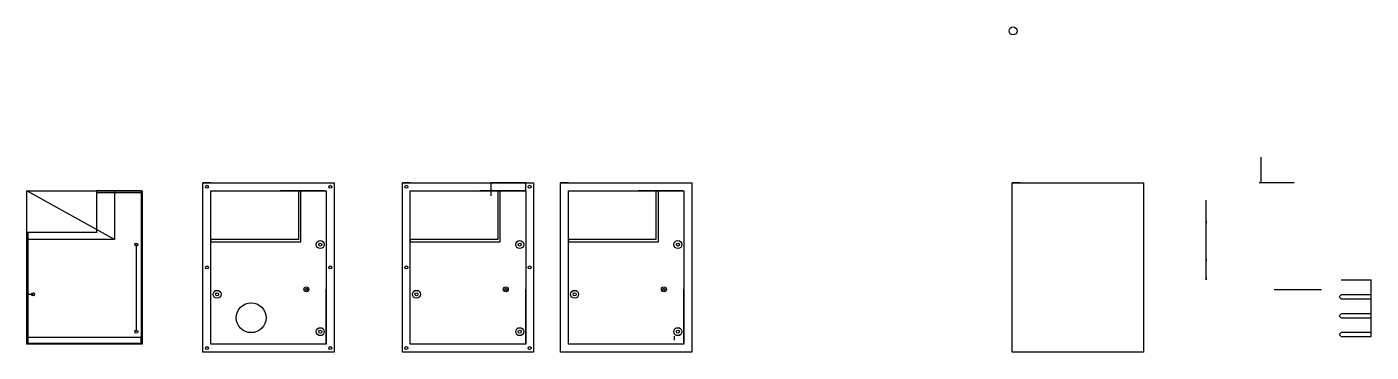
# Model space of a CAD drawing. Header units: inches. Extents: x 30 to 1382, y 9 to 335.
import ezdxf

# ---------------------------------------------------------------- set-up
doc = ezdxf.new("R2010")
doc.units = ezdxf.units.IN
doc.header["$MEASUREMENT"] = 0

msp = doc.modelspace()

# ---------------------------------------------------------------- linework, layer by layer
at = {"extrusion": (0, 1, 0)}
for p, q in [((1271.5, 178.5, -308.9), (1271.5, 204.2, -308.9)), ((1304.5, 178.5, -308.9), (1271.5, 178.5, -308.9))]:
    msp.add_line(p, q, dxfattribs=at)
for p, q in [((215.5, 178.5), (207.5, 178.5)), ((207.5, 178.5), (331.5, 178.5)), ((207.5, 8.5), (207.5, 178.5)), ((331.5, 178.5), (339.5, 178.5)), ((339.5, 178.5), (339.5, 16.5)), ((416, 178.5), (408, 178.5)), ((408, 178.5), (532, 178.5)), ((408, 8.5), (408, 178.5)), ((532, 178.5), (497, 178.5)), ((497, 178.5), (497, 165.5)), ((532, 178.5), (540, 178.5)), ((532, 170.5), (532, 178.5)), ((540, 178.5), (540, 16.5)), ((575, 178.5), (567, 178.5)), ((567, 178.5), (691, 178.5)), ((567, 8.5), (567, 178.5)), ((691, 178.5), (699, 178.5)), ((699, 178.5), (699, 16.5)), ((1029, 178.5), (1021, 178.5)), ((1021, 178.5), (1145, 178.5)), ((1021, 8.5), (1021, 178.5)), ((1145, 178.5), (1153, 178.5)), ((1153, 178.5), (1153, 16.5)), ((1271.5, 178.5, -308.9), (1269.5, 178.5, -308.9)), ((1304.5, 178.5, -308.9), (1271.5, 178.5, -308.9)), ((30.5, 128.5), (30.5, 170.5)), ((30.5, 170.5), (100.5, 170.5)), ((30.5, 16.5), (30.5, 170.5)), ((30.5, 170.5), (118.5, 170.5)), ((118.5, 121.5), (30.5, 170.5)), ((145.5, 170.5), (100.5, 170.5)), ((100.5, 170.5), (100.5, 168.5)), ((100.5, 170.5), (145.5, 170.5)), ((145.5, 168.5), (100.5, 168.5)), ((100.5, 168.5), (100.5, 128.5)), ((118.5, 170.5), (118.5, 121.5)), ((145.5, 168.5), (145.5, 170.5)), ((145.5, 170.5), (146.5, 170.5)), ((145.5, 168.5), (145.5, 23.5)), ((146.5, 170.5), (146.5, 17.5)), ((215.5, 128.5), (215.5, 170.5)), ((215.5, 170.5), (285.5, 170.5)), ((215.5, 16.5), (215.5, 170.5)), ((215.5, 170.5), (303.5, 170.5)), ((330.5, 170.5), (285.5, 170.5)), ((285.5, 170.5), (330.5, 170.5)), ((303.5, 170.5), (303.5, 121.5)), ((305.9, 119.1), (305.9, 170.5)), ((330.5, 170.5), (331.5, 170.5)), ((331.5, 170.5), (331.5, 17.5)), ((416, 128.5), (416, 170.5)), ((416, 170.5), (486, 170.5)), ((416, 16.5), (416, 170.5)), ((416, 170.5), (504, 170.5)), ((531, 170.5), (486, 170.5)), ((486, 170.5), (531, 170.5)), ((504, 170.5), (504, 121.5)), ((506.4, 119.1), (506.4, 170.5)), ((531, 170.5), (532, 170.5)), ((532, 170.5), (532, 17.5)), ((575, 128.5), (575, 170.5)), ((575, 170.5), (645, 170.5)), ((575, 16.5), (575, 170.5)), ((575, 170.5), (663, 170.5)), ((690, 170.5), (645, 170.5)), ((645, 170.5), (690, 170.5)), ((663, 170.5), (663, 121.5)), ((665.4, 119.1), (665.4, 170.5)), ((690, 170.5), (691, 170.5)), ((691, 170.5), (691, 17.5)), ((31.5, 128.5), (30.5, 128.5)), ((100.5, 128.5), (31.5, 128.5)), ((31.5, 128.5), (31.5, 23.5)), ((31.5, 128.5), (31.5, 66.5)), ((118.5, 121.5), (30.5, 121.5)), ((140.5, 116.5), (140.5, 29)), ((303.5, 121.5), (215.5, 121.5)), ((215.5, 121.5), (215.5, 119.1)), ((215.5, 119.1), (303.5, 119.1)), ((303.5, 119.1), (305.9, 119.1)), ((504, 121.5), (416, 121.5)), ((416, 121.5), (416, 119.1)), ((416, 119.1), (504, 119.1)), ((504, 119.1), (506.4, 119.1)), ((663, 121.5), (575, 121.5)), ((575, 121.5), (575, 119.1)), ((575, 119.1), (663, 119.1)), ((663, 119.1), (665.4, 119.1)), ((331.5, 16.5), (331.5, 71.5)), ((532, 16.5), (532, 71.5)), ((691, 16.5), (691, 71.5)), ((1284.5, 71.5, -303.9), (1284.5, 71.5, -298.9)), ((1284.5, 71.5, -298.9), (1332.1, 71.5, -298.9)), ((1352, 81), (1382, 81)), ((1382, 66), (1382, 81)), ((31.5, 66.5), (36.7, 66.5)), ((1350, 64), (1352, 66)), ((1350, 64), (1352, 62)), ((1352, 62), (1350, 64)), ((1382, 66), (1352, 66)), ((1352, 62), (1382, 62)), ((1382, 62), (1382, 66)), ((1382, 47), (1382, 62)), ((1350, 45), (1352, 47)), ((1350, 45), (1352, 43)), ((1352, 43), (1350, 45)), ((1382, 47), (1352, 47)), ((1352, 43), (1382, 43)), ((1382, 43), (1382, 47)), ((1382, 28), (1382, 43)), ((1350, 26), (1352, 28)), ((1382, 28), (1352, 28)), ((1382, 24), (1382, 28)), ((31.5, 16.5), (30.5, 16.5)), ((31.5, 23.5), (145.5, 23.5)), ((31.5, 23.5), (31.5, 17.5)), ((31.5, 17.5), (145.5, 17.5)), ((146.5, 16.5), (31.5, 16.5)), ((145.5, 17.5), (145.5, 23.5)), ((146.5, 17.5), (146.5, 16.5)), ((216.5, 16.5), (215.5, 16.5)), ((331.5, 16.5), (216.5, 16.5)), ((331.5, 17.5), (331.5, 16.5)), ((339.5, 16.5), (339.5, 8.5)), ((417, 16.5), (416, 16.5)), ((532, 16.5), (417, 16.5)), ((532, 17.5), (532, 16.5)), ((540, 16.5), (540, 8.5)), ((576, 16.5), (575, 16.5)), ((691, 16.5), (576, 16.5)), ((681.5, 20.5, -264.1), (681.5, 24.5, -264.1)), ((691, 17.5), (691, 16.5)), ((699, 16.5), (699, 8.5)), ((1153, 16.5), (1153, 8.5)), ((1350, 26), (1352, 24)), ((1352, 24), (1350, 26)), ((1352, 24), (1382, 24)), ((215.5, 8.5), (207.5, 8.5)), ((339.5, 8.5), (215.5, 8.5)), ((416, 8.5), (408, 8.5)), ((540, 8.5), (416, 8.5)), ((575, 8.5), (567, 8.5)), ((699, 8.5), (575, 8.5)), ((1029, 8.5), (1021, 8.5)), ((1153, 8.5, 5), (1029, 8.5, 5))]:
    msp.add_line(p, q)
at = {"extrusion": (1, 0, -1.83697e-16)}
for p, q in [((1216, 157, 134), (1216, 161, 134)), ((1216, 161, 134), (1216, 161, 164)), ((1216, 142, 134), (1216, 157, 134)), ((1216, 157, 164), (1216, 157, 134)), ((1216, 138, 134), (1216, 142, 134)), ((1216, 142, 134), (1216, 142, 164)), ((1216, 140, 166), (1216, 142, 164)), ((1216, 140, 166), (1216, 138, 164)), ((1216, 138, 164), (1216, 140, 166)), ((1216, 123, 134), (1216, 138, 134)), ((1216, 138, 164), (1216, 138, 134)), ((1216, 119, 134), (1216, 123, 134)), ((1216, 123, 134), (1216, 123, 164)), ((1216, 121, 166), (1216, 123, 164)), ((1216, 104, 134), (1216, 119, 134)), ((1216, 119, 164), (1216, 119, 134)), ((1216, 100, 134), (1216, 104, 134)), ((1216, 104, 134), (1216, 104, 164)), ((1216, 102, 166), (1216, 104, 164)), ((1216, 102, 166), (1216, 100, 164)), ((1216, 100, 164), (1216, 102, 166)), ((1216, 85, 134), (1216, 100, 134)), ((1216, 100, 164), (1216, 100, 134)), ((1216, 81, 134), (1216, 85, 134)), ((1216, 85, 134), (1216, 85, 164)), ((1216, 83, 166), (1216, 85, 164)), ((1216, 83, 166), (1216, 81, 164)), ((1216, 81, 164), (1216, 83, 166))]:
    msp.add_line(p, q, dxfattribs=at)
for centre, radius in [((1022, 331), 4), ((211.5, 174.5), 1.5), ((335.5, 174.5), 1.5), ((412, 174.5), 1.5), ((536, 174.5), 1.5), ((140.5, 116.5), 1.5), ((325.5, 116.5), 4), ((325.5, 116.5), 1.5), ((526, 116.5), 4), ((526, 116.5), 1.5), ((685, 116.5), 4), ((685, 116.5), 1.5), ((211.5, 93.5), 1.5), ((335.5, 93.5), 1.5), ((412, 93.5), 1.5), ((536, 93.5), 1.5), ((36.7, 66.5), 1.5), ((221.7, 66.5), 4), ((221.7, 66.5), 1.5), ((311.5, 71.5), 2.5), ((311.5, 71.5), 1), ((422.2, 66.5), 4), ((422.2, 66.5), 1.5), ((512, 71.5), 2.5), ((512, 71.5), 1), ((581.2, 66.5), 4), ((581.2, 66.5), 1.5), ((671, 71.5), 2.5), ((671, 71.5), 1), ((256, 43), 15), ((140.5, 29), 1.5), ((325.5, 29), 4), ((325.5, 29), 1.5), ((526, 29), 4), ((526, 29), 1.5), ((685, 29), 4), ((685, 29), 1.5), ((211.5, 12.5), 1.5), ((335.5, 12.5), 1.5), ((412, 12.5), 1.5), ((536, 12.5), 1.5)]:
    msp.add_circle(centre, radius)

doc.saveas('drawing.dxf')
